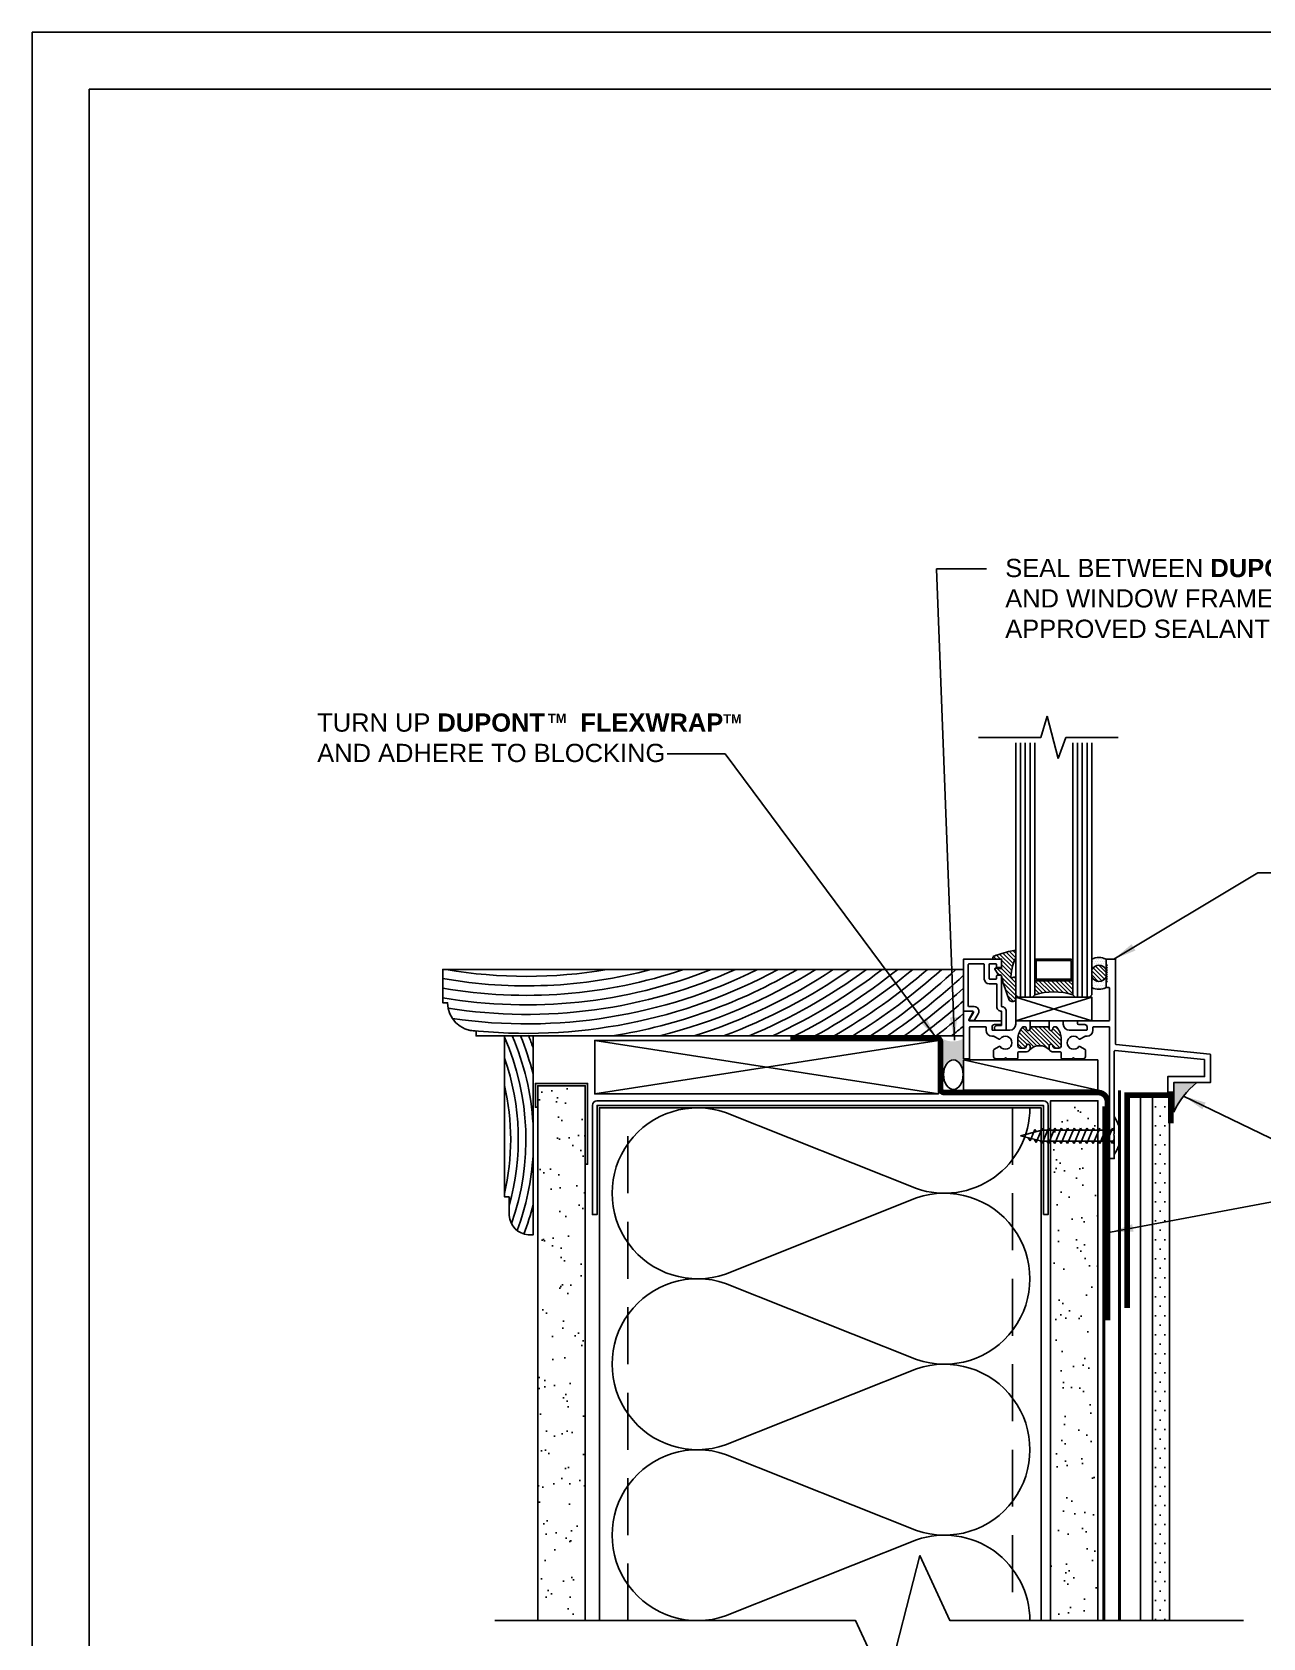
# Model space of a CAD drawing. Extents: x -129 to 37, y 17 to 100.
# Drawn here: x 11.42 to 27.62, y 28.39 to 49.53 of the extents above; entities that cross this region are included whole.
import ezdxf

# ---------------------------------------------------------------- set-up
doc = ezdxf.new("R2010")
doc.units = 0
doc.header["$LTSCALE"] = 1.5
doc.header["$MEASUREMENT"] = 0
doc.linetypes.add('CENTER', pattern=[2, 1.25, -0.25, 0.25, -0.25])
doc.linetypes.add('DASHED', pattern=[0.75, 0.5, -0.25])
doc.layers.get('0').update_dxf_attribs({"linetype": 'CONTINUOUS'})
doc.layers.get('DEFPOINTS').update_dxf_attribs({"linetype": 'CONTINUOUS'})
for name, color, linetype in [('A-BACKER_ROD', 252, 'CONTINUOUS'), ('A-FASTENERS', 8, 'CONTINUOUS'), ('A-GYP_BOARD', 252, 'CONTINUOUS'), ('A-METAL_STUD', 252, 'CONTINUOUS'), ('A-SEALANT', 252, 'CONTINUOUS'), ('A-WOOD_FINISH', 252, 'CONTINUOUS'), ('A-WOOD_FRAMING', 252, 'CONTINUOUS'), ('CLADDING', 252, 'CONTINUOUS'), ('DUPONT_FLASHING', 251, 'CENTER'), ('FLASHING', 252, 'CONTINUOUS'), ('HATCH', 252, 'CONTINUOUS'), ('INSULATION', 40, 'CONTINUOUS'), ('STRUCTURE', 252, 'CONTINUOUS'), ('TEXT', 7, 'CONTINUOUS'), ('TYVEK', 160, 'DASHED'), ('W', 7, 'CONTINUOUS'), ('WINDOW', 252, 'CONTINUOUS')]:
    doc.layers.add(name, color=color, linetype=linetype)
doc.styles.add('DETAILS', font='sanss___.ttf', dxfattribs={"height": 1})
doc.linetypes.add('ZIGZAG', pattern='A,0.0001,-0.2,[131,ltypeshp.shx,S=0.2,R=0,X=-0.2,Y=0],-0.4,[131,ltypeshp.shx,S=0.2,R=180,X=0.2,Y=0],-0.2', length=0.8001)
doc.dimstyles.new('TYVEKDETAILS', dxfattribs={"dimscale": 6, "dimtxt": 1.5, "dimasz": 0.1, "dimexe": 0.75, "dimexo": 0.75, "dimgap": 0.75, "dimtad": 0, "dimtih": 1, "dimtoh": 1, "dimdec": 4, "dimzin": 0, "dimtxsty": 'DETAILS', "dimcen": 0.0625, "dimazin": 3, "dimtfac": 1, "dimtdec": 4, "dimtofl": 0, "dimtmove": 0, "dimatfit": 3, "dimtolj": 1, "dimtzin": 0})
pattern_1 = [(37.50000000000001, (-1576.577475445873, -554.3298613215613), (-0.01574833952740204, 0.4817059422532897), [0, -0.38, 0, -0.425, 0, -0.40625]), (7.499999999999999, (-1576.577475445873, -554.3298613215613), (0.4424441763169318, 0.7055365163074351), [0, -0.205, 0, -0.3425, 0, -0.13125]), (327.5, (-1576.884975445872, -554.3298613215613), (0.7785354654378738, 0.001414763384241069), [0, -0.125, 0, -0.45, 0, -0.5875]), (317.5, (-1576.884975445872, -554.3298613215613), (0.7515316511430734, 0.2194188912335623), [0, -0.0625, 0, -0.295, 0, -0.3375])]
pattern_2 = [(135, (37.04758823401375, 31.51297218424846), (0.02762135864009951, 0.02762135864009951), [])]

# ---------------------------------------------------------------- blocks, each defined once
blk = doc.blocks.new('*X0')
at = {"color": 0}
for p, q in [((0.140625, 0.34375), (0.140625, 0.34375)), ((0.140625, 0.28125), (0.140625, 0.28125)), ((0.15625, 0.375), (0.15625, 0.375)), ((0.15625, 0.3125), (0.15625, 0.3125)), ((0.171875, 0.34375), (0.171875, 0.34375)), ((0.1875, 0.375), (0.1875, 0.375)), ((0.1875, 0.3125), (0.1875, 0.3125)), ((0.203125, 0.34375), (0.203125, 0.34375)), ((0.21875, 0.375), (0.21875, 0.375)), ((0.21875, 0.3125), (0.21875, 0.3125)), ((0.234375, 0.34375), (0.234375, 0.34375)), ((0.25, 0.375), (0.25, 0.375)), ((0.25, 0.3125), (0.25, 0.3125)), ((0.265625, 0.34375), (0.265625, 0.34375)), ((0.28125, 0.375), (0.28125, 0.375)), ((0.28125, 0.3125), (0.28125, 0.3125)), ((0.296875, 0.34375), (0.296875, 0.34375)), ((0.296875, 0.28125), (0.296875, 0.28125)), ((0.3125, 0.375), (0.3125, 0.375)), ((0.3125, 0.3125), (0.3125, 0.3125)), ((0.3125, 0.25), (0.3125, 0.25)), ((0.140625, 0.09375), (0.140625, 0.09375)), ((0.140625, 0.03125), (0.140625, 0.03125)), ((0.15625, 0.0625), (0.15625, 0.0625)), ((0.15625, 0), (0.15625, 0)), ((0.171875, 0.03125), (0.171875, 0.03125)), ((0.1875, 0.0625), (0.1875, 0.0625)), ((0.1875, 0), (0.1875, 0)), ((0.203125, 0.03125), (0.203125, 0.03125)), ((0.21875, 0.0625), (0.21875, 0.0625)), ((0.21875, 0), (0.21875, 0)), ((0.234375, 0.03125), (0.234375, 0.03125)), ((0.25, 0.0625), (0.25, 0.0625)), ((0.25, 0), (0.25, 0)), ((0.265625, 0.03125), (0.265625, 0.03125)), ((0.28125, 0.0625), (0.28125, 0.0625)), ((0.28125, 0), (0.28125, 0)), ((0.296875, 0.09375), (0.296875, 0.09375)), ((0.296875, 0.03125), (0.296875, 0.03125)), ((0.3125, 0.125), (0.3125, 0.125)), ((0.3125, 0.0625), (0.3125, 0.0625)), ((0.3125, 0), (0.3125, 0))]:
    blk.add_line(p, q, dxfattribs=at)

msp = doc.modelspace()

# ---------------------------------------------------------------- hatches: boundary and pattern name
at = {"layer": 'A-WOOD_FRAMING', "linetype": 'CONTINUOUS'}
h = msp.add_hatch(dxfattribs=at)
h.set_pattern_fill('DOTS', color=256, scale=2, style=0)
h.set_pattern_definition([(0, (62.14124246958095, 18.75772696700212), (0.0625, 0.125), [0, -0.125])])
h.paths.add_polyline_path([(26.38664862179231, 35.54805983045864), (26.16592460778381, 35.54805983045864), (26.16592460778381, 28.61907820863334), (26.38664862179231, 28.61907802889771)])
at = {"layer": 'HATCH'}
h = msp.add_hatch(color=7, dxfattribs=at)
h.dxf.hatch_style = 1
edge = h.paths.add_edge_path()
edge.add_arc((23.53753633860843, 36.52911448689338), 0.286381583396104, 243.1394719912861, 296.86052800861216, ccw=False)
edge.add_line((23.40814334623983, 36.27363089674645), (23.40814334623983, 35.85569288008094))
edge.add_ellipse((23.53753633860843, 35.85569288007969), major_axis=(0, -0.1555334389431664), ratio=0.8319303761802328, start_angle=90, end_angle=270, ccw=False)
edge.add_line((23.66692933097679, 35.85569288008492), (23.66692933097656, 36.27363089674623))
h = msp.add_hatch(dxfattribs=at)
h.set_pattern_fill('AR-SAND', color=256, scale=0.25, style=0)
h.set_pattern_definition(pattern_1)
h.paths.add_polyline_path([(18.69729941319944, 35.65846145408868), (18.07229941319944, 35.65846145408879), (18.07229941319944, 35.37721145408879), (18.07229941319944, 28.61907668659653), (18.69729941319944, 28.61907668659653)])
msp.add_hatch(color=7, dxfattribs=at).paths.add_polyline_path([(26.74746311145738, 35.70123390608485), (26.4440517068442, 35.70123390608487), (26.4440517068442, 35.31313996867978, -0.1119735459490677)])
h = msp.add_hatch(dxfattribs=at)
h.set_pattern_fill('AR-SAND', color=256, scale=0.25, style=0)
h.set_pattern_definition(pattern_1)
h.paths.add_polyline_path([(25.44729941319921, 33.01412328647284), (25.44266482936943, 33.00724048989109), (25.43042193518901, 33.03694935219566), (25.37829604537675, 33.03694935219566), (25.35829135524856, 33.00724048989109), (25.34604735401505, 33.03694935219566), (25.29392268661164, 33.03694935219566), (25.27391025173294, 33.00724048989098), (25.26166846460516, 33.03694935219589), (25.20954158309625, 33.03694935219589), (25.18952914821731, 33.00724048989132), (25.17728736108931, 33.03694935219589), (25.12516047958039, 33.03694935219589), (25.10514804470169, 33.0072404898912), (25.09290625757345, 33.03694935219578), (25.040779376065, 33.03694935219578), (25.02076694118606, 33.00724048989109), (25.00852515405783, 33.03694935219589), (24.95639827254937, 33.03694935219589), (24.93638583767021, 33.00724048989132), (24.9241440505422, 33.03694935219589), (24.87201716903375, 33.03694935219589), (24.85200473415458, 33.00724048989132), (24.83976294702681, 33.03694935219589), (24.82229941319944, 33.036949352196), (24.82229941319944, 28.61907668659653), (25.44729941319944, 28.61907668659653)])
h.paths.add_polyline_path([(25.44729941319944, 35.46282668659744), (24.82229941319944, 35.46282668659744), (24.82229941319944, 33.18231983559433), (24.83199199696438, 33.18231983559444), (24.85201999294387, 33.21198292153183), (24.86424291753375, 33.18231983559433), (24.91637310048024, 33.18231983559433), (24.9364010964595, 33.2119829215316), (24.94862402104938, 33.18231983559433), (25.00075420399586, 33.18231983559433), (25.02078219997512, 33.2119829215316), (25.033005124565, 33.18231983559433), (25.08513530751103, 33.18231983559433), (25.10516330349052, 33.21198292153183), (25.1173862280804, 33.18231983559421), (25.16951641102666, 33.1823198355941), (25.18954440700637, 33.21198292153194), (25.20176733159648, 33.18231983559421), (25.25388998857049, 33.18231983559421), (25.27391025173271, 33.21198292153194), (25.28613538701635, 33.18231983559421), (25.33826335926884, 33.1823198355941), (25.35829135524833, 33.21198292153183), (25.37051538518532, 33.18231983559421), (25.4226445662072, 33.18231983559421), (25.44729941319921, 33.21884976725282)])
at = {"layer": 'WINDOW'}
h = msp.add_hatch(dxfattribs=at)
h.set_pattern_fill('ANSI31', color=256, scale=0.3125, angle=-90.00000000000001, style=0)
h.set_pattern_definition(pattern_2)
edge = h.paths.add_edge_path()
edge.add_ellipse((24.33394481551267, 37.19374801706536), major_axis=(0.03159978577966117, 0.139428112050138), ratio=0.1315504041792631, start_angle=-0.022203575853779967, end_angle=136.7674448916729, ccw=False)
edge.add_ellipse((24.31410926933516, 37.09362340833219), major_axis=(-0.01118085136191646, 0.01118085136191647), ratio=0.9999999999999465, start_angle=37.89605150892729, end_angle=183.4846817894708)
edge.add_ellipse((24.34278690644605, 37.06784627287979), major_axis=(-0.01608567901446013, 0.01608567901446013), ratio=0.9999999999999502, start_angle=-79.06022929893601, end_angle=2.746074151308676, ccw=False)
edge.add_ellipse((24.35014176980459, 37.0720248835826), major_axis=(-0.01104854345603959, 0.01104854345603959), ratio=0.9999999999999716, start_angle=234.6123810380002, end_angle=294.837044917441, ccw=False)
edge.add_line((24.36554739444541, 37.07463397431047), (24.36554739444541, 36.80227524074149))
edge.add_line((24.36554739444541, 36.80227524074151), (24.36487156044183, 36.79550557596568))
edge.add_ellipse((24.31918310935072, 36.7966376222989), major_axis=(-0.04568845109111015, 0.001132046333257526), ratio=0.6211639215728092, start_angle=26.75969397809581, end_angle=180.0000000000218, ccw=False)
edge.add_line((24.2780711551535, 36.7848703403984), (24.20146832671346, 37.00078330845981))
edge.add_ellipse((24.21050616602682, 37.02469820155349), major_axis=(-0.008507034838834915, 0.0467509071123775), ratio=0.312415154562818, start_angle=74.17914425787149, end_angle=117.45771417601989, ccw=False)
edge.add_line((24.1941344780353, 37.03488687490797), (24.17776326257133, 37.11101563879673))
edge.add_ellipse((24.13925764410477, 37.06158457602382), major_axis=(-0.04430639130166493, 0.04430639130166494), ratio=0.9999999999998811, start_angle=-82.91773995207494, end_angle=-45.45561106428526)
edge.add_ellipse((24.14234672797543, 37.14427392700701), major_axis=(0.01428318556866944, 0.01428318556866944), ratio=0.999999999999748, start_angle=174.226682146657, end_angle=217.6308069265102, ccw=False)
edge.add_line((24.12669920336675, 37.13149997876856), (24.08736060799884, 37.19358892113773))
edge.add_ellipse((24.10298560799884, 37.19358892113773), major_axis=(-0.01104854345603943, 0.01104854345603943), ratio=0.9999999999999497, start_angle=-53.9185654660094, end_angle=44.999999999994884, ccw=False)
edge.add_line((24.10540795964469, 37.20902500993975), (24.17805170684418, 37.19762518561598))
edge.add_line((24.17805170684418, 37.19762518561598), (24.17805170684418, 37.3276129616498))
edge.add_line((24.17805170684418, 37.32761296164979), (24.07664234496767, 37.32761296164962))
edge.add_ellipse((24.07664234496765, 37.34323796164963), major_axis=(-0.01104854345603992, 0.01104854345603992), ratio=0.9999999999999821, start_angle=-7.813369769340227, end_angle=135.0000000000842, ccw=False)
edge.add_ellipse((24.2163750475392, 37.39643022669411), major_axis=(0.1491766593049793, 0.04074428102226016), ratio=0.09140054553599206, start_angle=-1.4779288903810084e-12, end_angle=179.9999999999985, ccw=False)
edge.add_line((24.36555170684418, 37.43717450771636), (24.36555170684418, 37.33317450771636))
h = msp.add_hatch(dxfattribs=at)
h.set_pattern_fill('ANSI31', color=256, scale=0.3125, angle=-90.00000000000001, style=0)
h.set_pattern_definition(pattern_2)
edge = h.paths.add_edge_path()
edge.add_ellipse((25.45930170684417, 37.13882654973547), major_axis=(-0.07516048473036678, 0.07516048473036675), ratio=0.9999999999999901, start_angle=73.11589253181108, end_angle=196.8841074681721, ccw=False)
edge.add_line((25.36555170684417, 37.08873528872314), (25.36555170684417, 37.18891781074782))
edge.add_ellipse((25.45930170684417, 37.13882654973547), major_axis=(0.07516048473036488, 0.07516048473036491), ratio=0.9999999999999949, start_angle=-16.88410746818022, end_angle=106.88410746818849, ccw=False)
edge.add_line((25.55305170684417, 37.18891781074782), (25.55305170684417, 37.08873528872311))
h = msp.add_hatch(dxfattribs=at)
h.set_pattern_fill('ANSI31', color=256, scale=0.3125, angle=-90.00000000000001, style=0)
h.set_pattern_definition(pattern_2)
edge = h.paths.add_edge_path()
edge.add_ellipse((24.86555170684419, 36.06106725761225), major_axis=(-0.5902454904378132, 0.590245490437813), ratio=0.999999999999998, start_angle=297.5726116454468, end_angle=332.4273883545541, ccw=False)
edge.add_line((25.11555170684419, 36.85748390608487), (25.11555170684419, 37.06073457658764))
edge.add_ellipse((25.09555170684419, 37.06073457658765), major_axis=(0.01414213562372999, 0.01414213562373), ratio=0.9999999999999152, start_angle=225.0000000000075, end_angle=315.0000000000027, ccw=False)
edge.add_line((25.09555170684419, 37.04073457658765), (24.63555170684419, 37.04073457658765))
edge.add_ellipse((24.63555170684419, 37.06073457658765), major_axis=(0.01414213562373234, 0.01414213562373235), ratio=0.9999999999999383, start_angle=135.0000000000033, end_angle=225.0000000000068, ccw=False)
edge.add_line((24.61555170684419, 37.06073457658765), (24.61555170684419, 36.85748390608487))
h = msp.add_hatch(dxfattribs=at)
h.set_pattern_fill('ANSI31', color=256, scale=0.3125, angle=-90.00000000000001, style=0)
h.set_pattern_definition(pattern_2)
edge = h.paths.add_edge_path()
edge.add_line((24.96305170684418, 36.27144312964391), (24.96305170684418, 36.18636654898076))
edge.add_ellipse((24.93205170684418, 36.18636654898076), major_axis=(-0.02192031021678354, 0.02192031021678354), ratio=0.9999999999999863, start_angle=135.0000000000029, end_angle=224.9999999999971, ccw=False)
edge.add_line((24.93205170684418, 36.15536654898075), (24.90161175168753, 36.15536654898075))
edge.add_line((24.90161175168752, 36.15536654898075), (24.87805153090249, 36.15536654898075))
edge.add_ellipse((24.87805153090249, 36.18036654898076), major_axis=(0.01767766952966346, 0.01767766952966347), ratio=0.9999999999998759, start_angle=135.1519977406255, end_angle=225.0000000000076, ccw=False)
edge.add_ellipse((24.82805170684418, 36.18023390608487), major_axis=(0.01767766952966435, 0.01767766952966435), ratio=0.9999999999999885, start_angle=315.1519977406287, end_angle=404.9999999999962)
edge.add_ellipse((24.82805170684419, 36.18023390608487), major_axis=(-0.01767766952966365, 0.01767766952966365), ratio=0.9999999999999616, start_angle=-45.0000000000011, end_angle=44.99999999998481)
edge.add_line((24.80305170684418, 36.18023390608487), (24.80305170684417, 36.14323390608489))
edge.add_ellipse((24.85305170684418, 36.14323390608487), major_axis=(0.03535533905929576, 0.03535533905929576), ratio=0.9999999999997841, start_angle=134.9999999999775, end_angle=140.3916707365962)
edge.add_ellipse((24.67805170684417, 35.99897965749112), major_axis=(0.132582521472478, 0.1325825214724779), ratio=0.9999999999999946, start_angle=3.098926769111248, end_angle=86.90107323089089)
edge.add_ellipse((24.50305170684417, 36.14323390608487), major_axis=(0.03535533905936529, 0.03535533905936529), ratio=0.9999999999998185, start_angle=309.6083292633917, end_angle=314.9999999999886)
edge.add_line((24.55305170684417, 36.14323390608486), (24.55305170684418, 36.18023390608485))
edge.add_ellipse((24.52805170684417, 36.18023390608485), major_axis=(0.01767766952966409, 0.01767766952966409), ratio=0.9999999999999826, start_angle=314.9999999999954, end_angle=405.0000000000046)
edge.add_ellipse((24.52805170684417, 36.18023390608485), major_axis=(-0.01767766952966524, 0.01767766952966524), ratio=0.9999999999999948, start_angle=-45.00000000001033, end_angle=44.84800225936711)
edge.add_ellipse((24.47805188278586, 36.18036654898076), major_axis=(-0.01767766952965903, 0.01767766952965902), ratio=0.9999999999999875, start_angle=135.0000000000017, end_angle=224.8480022593713, ccw=False)
edge.add_line((24.47805188278586, 36.15536654898077), (24.42405170684417, 36.15536654898076))
edge.add_ellipse((24.42405170684417, 36.18636654898076), major_axis=(0.02192031021678221, 0.02192031021678221), ratio=0.9999999999999936, start_angle=134.9999999999998, end_angle=225.0000000000068, ccw=False)
edge.add_line((24.39305170684417, 36.18636654898076), (24.39305170684417, 36.27144312964395))
edge.add_ellipse((24.64305170684417, 36.27144312964394), major_axis=(-0.1767766952966347, 0.1767766952966347), ratio=0.9999999999999896, start_angle=4.837205930860023, end_angle=44.99999999999949, ccw=False)
edge.add_ellipse((24.45964010544225, 36.42623390608486), major_axis=(-0.007071067811867079, 0.007071067811867078), ratio=0.9999999999995125, start_angle=-44.99999999998852, end_angle=4.837205930878611, ccw=False)
edge.add_line((24.45964010544224, 36.43623390608485), (24.47805170684416, 36.43623390608485))
edge.add_ellipse((24.47805170684417, 36.41123390608486), major_axis=(-0.01767766952966323, 0.01767766952966323), ratio=0.9999999999999738, start_angle=224.9999999999966, end_angle=315.00000000000534, ccw=False)
edge.add_ellipse((24.52805170684417, 36.41123390608486), major_axis=(-0.01767766952966559, 0.01767766952966559), ratio=0.9999999999999909, start_angle=44.99999999999618, end_angle=134.9999999999977)
edge.add_ellipse((24.52805170684417, 36.41123390608486), major_axis=(0.01767766952966659, 0.01767766952966659), ratio=0.9999999999999848, start_angle=225.0000000000024, end_angle=315.0000000000077)
edge.add_line((24.55305170684417, 36.41123390608486), (24.55305170684417, 36.43623390608486))
edge.add_line((24.55305170684417, 36.43623390608487), (24.80305170684419, 36.43623390608487))
edge.add_line((24.80305170684418, 36.43623390608487), (24.80305170684417, 36.41123390608488))
edge.add_ellipse((24.82805170684417, 36.41123390608487), major_axis=(0.01767766952966276, 0.01767766952966276), ratio=0.9999999999999197, start_angle=134.9999999999814, end_angle=225.0000000000227)
edge.add_ellipse((24.82805170684419, 36.41123390608486), major_axis=(0.01767766952965788, 0.01767766952965788), ratio=0.9999999999999749, start_angle=225.0000000000007, end_angle=314.9999999999911)
edge.add_ellipse((24.87805170684418, 36.41123390608486), major_axis=(-0.0176776695296681, 0.0176776695296681), ratio=0.9999999999998851, start_angle=-45.00000000001552, end_angle=44.999999999995225, ccw=False)
edge.add_line((24.87805170684418, 36.43623390608487), (24.8964633082461, 36.43623390608487))
edge.add_ellipse((24.8964633082461, 36.42623390608486), major_axis=(-0.007071067811873092, 0.007071067811873091), ratio=0.9999999999992336, start_angle=265.16279406913196, end_angle=314.9999999999679, ccw=False)
edge.add_ellipse((24.71305170684418, 36.27144312964394), major_axis=(0.1767766952966442, 0.1767766952966443), ratio=0.99999999999997, start_angle=314.999999999993, end_angle=355.16279406913895, ccw=False)

# ---------------------------------------------------------------- linework, layer by layer
at = {"layer": 'A-BACKER_ROD'}
msp.add_ellipse((23.54342023440598, 35.80569520312996, 4.469995241192169e-09), major_axis=(0, -0.1936827655150779), ratio=0.668066629596533, dxfattribs=at)
at = {"layer": 'A-FASTENERS'}
for p, q in [((24.71039238885545, 35.10308742170986, 4.469995241192169e-09), (24.63275826295956, 34.91468179659302, 4.469995241192169e-09)), ((24.71039238885545, 35.10308742170986, 4.469995241192169e-09), (24.7301067443242, 35.07382106428798, 4.469995241192169e-09)), ((24.79477349237107, 35.10308742170986, 4.469995241192169e-09), (24.71040764764451, 34.89834499006923, 4.469995241192169e-09)), ((24.79477349237107, 35.10308742170986, 4.469995241192169e-09), (24.81448784783982, 35.07382106428798, 4.469995241192169e-09)), ((24.8791545958867, 35.10308742170986, 4.469995241192169e-09), (24.79478875116013, 34.89834499006923, 4.469995241192169e-09)), ((24.8791545958867, 35.10308742170986, 4.469995241192169e-09), (24.89886895135545, 35.07382106428798, 4.469995241192169e-09)), ((24.96353569940232, 35.10308742170986, 4.469995241192169e-09), (24.87916985467576, 34.89834499006923, 4.469995241192169e-09)), ((24.96353569940232, 35.10308742170986, 4.469995241192169e-09), (24.98325005487107, 35.07382106428798, 4.469995241192169e-09)), ((25.04791680291795, 35.10308742170986, 4.469995241192169e-09), (24.96355095819138, 34.89834499006923, 4.469995241192169e-09)), ((25.04791680291795, 35.10308742170986, 4.469995241192169e-09), (25.0676311583867, 35.07382106428798, 4.469995241192169e-09)), ((25.13229790643357, 35.10308742170986, 4.469995241192169e-09), (25.04793206170701, 34.89834499006923, 4.469995241192169e-09)), ((25.13229790643357, 35.10308742170986, 4.469995241192169e-09), (25.15201226190232, 35.07382106428798, 4.469995241192169e-09)), ((25.2166790099492, 35.10308742170986, 4.469995241192169e-09), (25.13231316522263, 34.89834499006923, 4.469995241192169e-09)), ((25.30106011346482, 35.10308742170986, 4.469995241192169e-09), (25.2166790099492, 34.89834499006923, 4.469995241192169e-09)), ((25.2166790099492, 35.10308742170986, 4.469995241192169e-09), (25.23639336541795, 35.07382106428798, 4.469995241192169e-09)), ((25.38543358758591, 35.10308742170986, 4.469995241192169e-09), (25.30106011346482, 34.89834499006923, 4.469995241192169e-09)), ((25.30106011346482, 35.10308742170986, 4.469995241192169e-09), (25.32076683953904, 35.07382106428798, 4.469995241192169e-09)), ((25.46980706170701, 35.10308742170986, 4.469995241192169e-09), (25.38543358758591, 34.89834499006923, 4.469995241192169e-09)), ((25.38543358758591, 35.10308742170986, 4.469995241192169e-09), (25.40514031366013, 35.07382106428798, 4.469995241192169e-09)), ((25.5541805358281, 35.10308742170986, 4.469995241192169e-09), (25.46980706170701, 34.89834499006923, 4.469995241192169e-09)), ((25.6385540099492, 35.10308742170986, 4.469995241192169e-09), (25.5541805358281, 34.89834499006923, 4.469995241192169e-09)), ((25.6385540099492, 35.10308742170986, 4.469995241192169e-09), (25.65826836541795, 35.07382106428798, 4.469995241192169e-09)), ((24.70829430535935, 35.07337855940517, 4.469995241192169e-09), (24.4266034336439, 35.00069331770595, 4.469995241192169e-09)), ((24.4266034336439, 35.00069331770595, 4.469995241192169e-09), (24.70829430535935, 34.92800807600673, 4.469995241192169e-09)), ((24.52981725764005, 34.97449766081928, 4.469995241192169e-09), (24.55664936905954, 34.93475712823027, 4.469995241192169e-09)), ((24.61780264082984, 35.08316635243256, 4.469995241192169e-09), (24.55664936905954, 34.93475712823027, 4.469995241192169e-09)), ((24.60592615154008, 34.95442232918202, 4.469995241192169e-09), (24.63275826295956, 34.91468179659302, 4.469995241192169e-09)), ((24.61780264082984, 35.08316635243256, 4.469995241192169e-09), (24.63751699629859, 35.05389999501068, 4.469995241192169e-09)), ((24.68660012011504, 34.93360586868044, 4.469995241192169e-09), (24.71040764764451, 34.89834499006923, 4.469995241192169e-09)), ((24.70829430535935, 35.07337855940517, 4.469995241192169e-09), (25.66205170684419, 35.0733785594054, 4.469995241192169e-09)), ((25.66205170684419, 34.92800807600696, 4.469995241192169e-09), (24.70829430535935, 34.92800807600673, 4.469995241192169e-09)), ((24.7750286193242, 34.92761134749111, 4.469995241192169e-09), (24.79478875116013, 34.89834499006923, 4.469995241192169e-09)), ((24.85940972283982, 34.92761134749111, 4.469995241192169e-09), (24.87916985467576, 34.89834499006923, 4.469995241192169e-09)), ((24.94379082635545, 34.92761134749111, 4.469995241192169e-09), (24.96355095819138, 34.89834499006923, 4.469995241192169e-09)), ((25.02817192987107, 34.92761134749111, 4.469995241192169e-09), (25.04793206170701, 34.89834499006923, 4.469995241192169e-09)), ((25.1125530333867, 34.92761134749111, 4.469995241192169e-09), (25.13231316522263, 34.89834499006923, 4.469995241192169e-09)), ((25.19692650750779, 34.92761134749111, 4.469995241192169e-09), (25.2166790099492, 34.89834499006923, 4.469995241192169e-09)), ((25.28129998162888, 34.92761134749111, 4.469995241192169e-09), (25.30106011346482, 34.89834499006923, 4.469995241192169e-09)), ((25.36568108514451, 34.92761134749111, 4.469995241192169e-09), (25.38543358758591, 34.89834499006923, 4.469995241192169e-09)), ((25.4500545592656, 34.92761134749111, 4.469995241192169e-09), (25.46980706170701, 34.89834499006923, 4.469995241192169e-09)), ((25.61880150750779, 34.92761134749111, 4.469995241192169e-09), (25.6385540099492, 34.89834499006923, 4.469995241192169e-09)), ((25.66205170684442, 34.95536499132351, 4.469995241192169e-09), (25.6385540099492, 34.89834499006923, 4.469995241192169e-09))]:
    msp.add_line(p, q, dxfattribs=at)
msp.add_arc((25.29649475755757, 35.00323390608486, 4.469995241192169e-09), 0.4428677942363103, 325.6322452455892, 34.36775475441067, dxfattribs=at)
at = {"layer": 'A-GYP_BOARD', "elevation": 4.469995241192169e-09}
msp.add_lwpolyline([(18.69729941319944, 34.62721145408879), (18.69729941319944, 35.65846145408879), (18.07229941319944, 35.65846145408879), (18.07229941319944, 35.37721145408879), (18.04104941319944, 35.37721145408879), (18.04104941319944, 35.68971145408879), (18.72854941319944, 35.68971145408879), (18.72854941319944, 34.62721145408879)], close=True, dxfattribs=at)
for points in [[(18.07229941319944, 28.61907668659653), (18.07229941319944, 35.65846145408857), (18.69729941319944, 35.65846145408857), (18.69729941319944, 28.61907668659653)], [(25.44729941319944, 28.61907668659653), (25.44729941319944, 35.46282668659744), (24.82229941319944, 35.46282668659744), (24.82229941319944, 28.61907668659653)]]:
    msp.add_lwpolyline(points, dxfattribs=at)
at = {"layer": 'A-METAL_STUD', "elevation": 4.469995241192169e-09}
msp.add_lwpolyline([(24.72854941319944, 33.96282668659744), (24.72854941319921, 35.40032668659744), (18.85354941319944, 35.40032668659721), (18.85354941319944, 33.96282668659744), (18.79104941319944, 33.96282668659744), (18.79104941319944, 35.40032668659744, -0.414213562373095), (18.85354941319944, 35.46282668659744), (24.72854941319944, 35.46282668659744, -0.414213562373095), (24.79104941319944, 35.40032668659744), (24.79104941319944, 33.96282668659744)], format="xyb", close=True, dxfattribs=at)
msp.add_lwpolyline([(18.88479941319944, 28.61907668659653), (18.88479941319944, 35.36907668659721), (24.69729941319944, 35.36907668659721), (24.69729941319944, 28.61907668659653)], dxfattribs=at)
at = {"layer": 'A-METAL_STUD', "linetype": 'DASHED', "elevation": 4.469995241192169e-09}
msp.add_lwpolyline([(19.25979941319944, 28.61907668659653), (19.25979941319944, 35.36907668659721), (24.32229941319944, 35.36907668659721), (24.32229941319944, 28.61907668659653)], dxfattribs=at)
at = {"layer": 'A-SEALANT'}
for p, q in [((24.69380621468895, 40.24573913608661, 4.469995241192169e-09), (24.77724901497272, 40.52480264581241, 4.469995241192169e-09)), ((24.77724901497272, 40.52480264581241, 4.469995241192169e-09), (24.92509835467754, 39.96667562636082, 4.469995241192169e-09)), ((23.87372557532381, 40.24573913608661, 4.469995241192169e-09), (24.69380621468895, 40.24573913608661, 4.469995241192169e-09)), ((24.92509835467754, 39.96667562636082, 4.469995241192169e-09), (25.02592358618615, 40.24573913608661, 4.469995241192169e-09)), ((25.02592358618615, 40.24573913608661, 4.469995241192169e-09), (25.71362786344491, 40.24573913608661, 4.469995241192169e-09))]:
    msp.add_line(p, q, dxfattribs=at)
at = {"layer": 'A-WOOD_FINISH', "elevation": 4.469995241192169e-09}
for points in [[(17.68554208018151, 37.19031341063364), (23.67805170684418, 37.19031341063364), (23.67805170684418, 36.5033148315671), (23.67805170684418, 36.31531341063364), (23.67805170684418, 36.31531341063364), (17.68554208018151, 36.31531341063364), (17.25979941319944, 36.31531341063364), (17.25979941319944, 36.37781341063364, -0.414213562373095), (16.88479941319944, 36.75281341063364), (16.82229941319944, 36.75281341063364), (16.82229941319944, 37.19031341063364)], [(17.69729941319944, 34.19661290856804), (17.63479941319944, 34.19661290856804), (17.63479941319944, 36.31531341063364), (18.00979941319944, 36.31531341063364), (18.00979941319944, 33.69661290856804), (17.94729941319967, 33.69661290856804, -0.3691612827404433), (17.69729941319944, 33.95212334708326)]]:
    msp.add_lwpolyline(points, format="xyb", close=True, dxfattribs=at)
at = {"layer": 'A-WOOD_FRAMING'}
for p, q in [((23.3474370302688, 36.2552478355568, 1.042998889611506e-08), (18.82142753679788, 35.55196952382663, 1.042998889611506e-08)), ((23.3474370302688, 35.55196952382663, 1.042998889611506e-08), (18.82226010397749, 36.25524577555213, 1.042998889611506e-08)), ((23.67805170684418, 35.99866449571195, 1.04299888961151e-08), (25.44353134504534, 35.60214253203101, 1.04299888961151e-08))]:
    msp.add_line(p, q, dxfattribs=at)
at = {"layer": 'A-WOOD_FRAMING', "linetype": 'CONTINUOUS'}
for p, q in [((26.74746311145738, 35.70123390608485, 4.469995241192169e-09), (26.4440517068442, 35.70123390608487, 4.469995241192169e-09)), ((26.4440517068442, 35.70123390608487, 4.469995241192169e-09), (26.4440517068442, 35.31313996867978, 4.469995241192169e-09))]:
    msp.add_line(p, q, dxfattribs=at)
at = {"layer": 'A-WOOD_FRAMING'}
for points, elevation in [([(23.3474370302688, 36.2552478355568), (23.3474370302688, 35.55196952382663), (18.82142753679788, 35.55196952382663), (18.82142753679788, 36.2552478355568), (23.3474370302688, 36.2552478355568)], 1.042998889611506e-08), ([(25.44353134504534, 35.99866449571195), (25.44353134504534, 35.60214253203101), (23.67805170684418, 35.60214253203101), (23.67805170684418, 35.99866449571195), (25.44353134504534, 35.99866449571195)], 1.04299888961151e-08)]:
    msp.add_lwpolyline(points, dxfattribs=dict(at, elevation=elevation))
at = {"layer": 'CLADDING', "linetype": 'ZIGZAG', "ltscale": 0.2}
msp.add_line((26.00644244132925, 35.54805983045864, 4.448854535060014e-09), (26.00644144512828, 28.61907773749819, 1.489998413730723e-09), dxfattribs=at)
at = {"layer": 'CLADDING'}
for p, q in [((26.16592460778381, 35.54805983045864, 4.495013808562276e-09), (26.16592460778381, 28.61907753792274, 1.489998413730723e-09)), ((26.38664862179231, 35.54805983045864, 4.495013807835617e-09), (26.38664862179231, 28.61907733834807, 1.489998413730723e-09))]:
    msp.add_line(p, q, dxfattribs=at)
at = {"layer": 'DEFPOINTS'}
for q in [(11.4152928525211, 16.52859300960796, 1.489998413730723e-09), (36.9152928525211, 49.52859300960797, 1.489998413730723e-09)]:
    msp.add_line((11.41529285252109, 49.52859300960797, 1.489998413730723e-09), q, dxfattribs=at)
at = {"layer": 'DUPONT_FLASHING', "linetype": 'CONTINUOUS', "const_width": 0.075, "elevation": 1.042998889611506e-08}
for points in [[(21.39793847402236, 36.2864978355568), (23.32343731309103, 36.2864978355568, -0.414213562373095), (23.37343731309102, 36.2364978355568), (23.37343731309102, 35.62089253203102, 0.4142135623730953), (23.42343731309102, 35.57089253203101), (24.57524060600785, 35.57089253203101)], [(24.57524060600785, 35.57089253203101), (24.57524060600785, 35.57089253203101), (24.57524060600785, 35.57089253203101), (25.44729941319921, 35.57089253203101, -0.414213562373095), (25.57229941319921, 35.44589253203101), (25.57229941319932, 32.57089253203101)]]:
    msp.add_lwpolyline(points, format="xyb", dxfattribs=at)
at = {"layer": 'FLASHING', "const_width": 0.075}
for points, elevation in [([(26.43320877326961, 35.53588534468949), (25.83339983073689, 35.53588534468949), (25.83339983073689, 32.73444280940859), (25.83339983073689, 32.73444280940859)], -1.489998413730723e-09), ([(26.40478124218009, 35.16578028927532), (26.40478124218009, 35.16578028927532), (26.40478124218009, 35.16578028927532), (26.40478124218009, 35.57357100432347)], 1.489998413730723e-09)]:
    msp.add_lwpolyline(points, dxfattribs=dict(at, elevation=elevation))
at = {"layer": 'HATCH'}
for centre, radius, start, end in [((17.92483973895803, 43.2874472091877, 1.489998413730723e-09), 6.313203388961483, 259.9422680672088, 285.0333599279036), ((17.92483973895803, 43.2874472091877, 1.489998413730723e-09), 6.438203388961483, 260.1395134621318, 288.733241983871), ((17.92483973895803, 43.2874472091877, 1.489998413730723e-09), 6.563203388961483, 260.3291342179233, 291.722471733137), ((17.92483973895803, 43.2874472091877, 1.489998413730723e-09), 6.188203388961483, 260.158164807241, 279.8418351927581), ((17.92483973895803, 43.2874472091877, 1.489998413730723e-09), 6.688203388961483, 261.1167950553765, 294.2691026655028), ((17.92483973895803, 43.2874472091877, 1.489998413730723e-09), 6.813203388961483, 261.7558177111373, 296.5044480675081), ((17.92483973895803, 43.2874472091877, 1.489998413730723e-09), 6.938203388961482, 263.6615193837704, 298.5048120983438), ((17.92483973895803, 43.2874472091877, 1.489998413730723e-09), 7.063203388961481, 279.2106696252168, 300.3193618233154), ((17.92483973895803, 43.2874472091877, 1.489998413730723e-09), 7.18820338896148, 284.0837461854606, 301.982072004614), ((17.92483973895803, 43.2874472091877, 1.489998413730723e-09), 7.31320338896148, 287.5674122094462, 303.5176373458874), ((17.92483973895803, 43.2874472091877, 1.489998413730723e-09), 7.438203388961479, 290.3902804733758, 304.9447086405739), ((17.92483973895803, 43.2874472091877, 1.489998413730723e-09), 7.563203388961478, 292.8020469758703, 306.2778016855778), ((17.92483973895803, 43.2874472091877, 1.489998413730723e-09), 7.688203388961477, 294.9248583656803, 307.5284905328445), ((17.92483973895803, 43.2874472091877, 1.489998413730723e-09), 7.813203388961476, 296.8295979467971, 308.706188804495), ((17.92483973895803, 43.2874472091877, 1.489998413730723e-09), 7.938203388961475, 298.5618841182187, 309.8186811002759), ((17.92483973895803, 43.2874472091877, 1.489998413730723e-09), 8.063203388961474, 300.153204912854, 310.8724960865243), ((17.92483973895803, 43.2874472091877, 1.489998413730723e-09), 8.188203388961474, 301.6264254587992, 311.8731755789729), ((17.92483973895803, 43.2874472091877, 1.489998413730723e-09), 8.313203388961474, 302.9988004480693, 312.8254731525552), ((17.92483973895803, 43.2874472091877, 1.489998413730723e-09), 8.438203388961474, 304.2837498216585, 312.9848787542323), ((17.92483973895803, 43.2874472091877, 1.489998413730723e-09), 8.563203388961474, 305.4919679166526, 312.2102244892081), ((17.92483973895803, 43.2874472091877, 1.489998413730723e-09), 8.688203388961474, 306.6321491623392, 311.4668502382061), ((17.92483973895803, 43.2874472091877, 1.489998413730723e-09), 8.813203388961474, 307.7114812809684, 310.7526389440152), ((17.92483973895803, 43.2874472091877, 1.489998413730723e-09), 8.938203388961474, 308.7359912864767, 310.0656829010089), ((14.56150166892665, 34.95341980534596, 1.489998413730723e-09), 3.354474069430244, 340.6940180447538, 23.62632124875577), ((14.56150166892665, 34.95341980534596, 1.489998413730723e-09), 3.454474069430244, 3.426703007874762, 23.2186147871752), ((14.56150166892665, 34.95341980534596, 1.489998413730723e-09), 3.554474069430244, 14.03947421750438, 22.52888322320676), ((14.56150166892665, 34.95341980534596, 1.489998413730723e-09), 3.654474069430244, 19.3378352749432, 21.88005245875053), ((14.56150166892665, 34.95341980534596, 1.489998413730723e-09), 3.254474069430244, 344.4794211757238, 19.20806389789333), ((14.56150166892665, 34.95341980534596, 1.489998413730723e-09), 3.154474069430244, 346.9735942298819, 13.02640577011816), ((14.56150166892665, 34.95341980534596, 1.489998413730723e-09), 3.454474069430244, 339.6954893922623, 356.5732969921253), ((14.56150166892665, 34.95341980534596, 1.489998413730723e-09), 3.554474069430244, 339.4855651988896, 345.9605257824954)]:
    msp.add_arc(centre, radius, start, end, dxfattribs=at)
at = {"layer": 'HATCH', "color": 7}
msp.add_arc((27.45137911708552, 34.83826284658664, 4.469995241192169e-09), 1.11365021102272, 129.2037471127937, 154.7597406418432, dxfattribs=at)
at = {"layer": 'INSULATION', "elevation": 4.469995241192169e-09}
msp.add_lwpolyline([(24.55117383817325, 28.61907668659653, 0.5155500965721037), (23.05817445380595, 29.68218601921699), (20.54417322254282, 28.68096735397608, -1.404370499403762), (20.54417322254555, 30.80718601921574), (23.0581744538055, 29.80596735397608, 1.404370499398822), (23.0581744538055, 31.93218601921722), (20.54417322254191, 30.9309673539763, -1.404370499403763), (20.54417322254486, 33.05718601921596), (23.05817445380459, 32.0559673539763, 1.404370499398822), (23.0581744538055, 34.18218601921721), (20.54417322254191, 33.1809673539763, -1.404370499403762), (20.54417322254486, 35.30718601921596), (23.05817445380459, 34.3059673539763, 0.5155500965725927), (24.55117383817257, 35.36907668659721)], format="xyb", dxfattribs=at)
at = {"layer": 'STRUCTURE', "elevation": 4.469995241192169e-09}
msp.add_lwpolyline([(27.36329190349023, 28.6190772336168), (23.49770307777151, 28.61908038136693), (23.10241469242143, 29.47573827329399), (22.65857979291618, 27.74527795199785), (22.25554352385765, 28.61907668659652), (17.50861868096057, 28.61907668659655)], dxfattribs=at)
at = {"layer": 'TYVEK', "const_width": 0.04, "elevation": 1.489998413730723e-09}
msp.add_lwpolyline([(25.72894727569687, 28.61907790530872), (25.72894843081505, 35.59756665614249)], dxfattribs=at)
at = {"layer": 'TYVEK', "color": 23, "const_width": 0.04, "elevation": 1.489998413730723e-09}
msp.add_lwpolyline([(25.52427796155281, 28.61907668659653), (25.52428002139316, 35.38688190011638)], dxfattribs=at)
at = {"layer": 'W', "elevation": 1.489998413730723e-09}
msp.add_lwpolyline([(12.16529285252109, 48.77859300960797), (36.1652928525211, 48.77859300960797), (36.1652928525211, 17.27859300960796), (12.16529285252109, 17.27859300960796)], close=True, dxfattribs=at)
at = {"layer": 'WINDOW'}
for p, q in [((24.42805170684419, 36.82623390608487, 4.469995241192169e-09), (24.42805170684419, 40.17412711886531, 4.469995241192169e-09)), ((24.49055170684419, 36.82623390608487, 4.469995241192169e-09), (24.49055170684419, 40.17412711886531, 4.469995241192169e-09)), ((24.55305170684419, 36.82623390608487, 4.469995241192169e-09), (24.55305170684419, 40.17412711886531, 4.469995241192169e-09)), ((25.17805170684419, 36.82623390608487, 4.469995241192169e-09), (25.17805170684419, 40.17412711886531, 4.469995241192169e-09)), ((25.24055170684419, 36.82623390608487, 4.469995241192169e-09), (25.24055170684419, 40.17412711886531, 4.469995241192169e-09)), ((25.30305170684419, 36.82623390608487, 4.469995241192169e-09), (25.30305170684419, 40.17412711886531, 4.469995241192169e-09)), ((24.36555170684418, 37.33317450771636, 4.469995241192169e-09), (24.36555170684418, 37.43717450771636, 4.469995241192169e-09)), ((24.17805170684418, 37.32761296164979, 4.469995241192169e-09), (24.07664234496764, 37.32761296164963, 4.469995241192169e-09)), ((24.10540795964469, 37.20902500993975, 4.469995241192169e-09), (24.17805170684418, 37.19762518561598, 4.469995241192169e-09)), ((24.17805170684418, 37.19762518561598, 4.469995241192169e-09), (24.17805170684418, 37.32761296164979, 4.469995241192169e-09)), ((25.36555170684417, 36.95091919338608, 4.469995241192169e-09), (25.36555170684417, 37.32673390608487, 4.469995241192169e-09)), ((25.55305170684417, 37.32673390608487, 4.469995241192169e-09), (25.55305170684417, 36.95091919338608, 4.469995241192169e-09)), ((24.12669920336675, 37.13149997876855, 4.469995241192169e-09), (24.08736060799884, 37.19358892113773, 4.469995241192169e-09)), ((24.19413447803529, 37.03488687490803, 4.469995241192169e-09), (24.17776326257133, 37.11101563879673, 4.469995241192169e-09)), ((24.2780711551535, 36.7848703403984, 4.469995241192169e-09), (24.20146832671341, 37.00078330845989, 4.469995241192169e-09)), ((24.36554739444541, 37.07463397431049, 4.469995241192169e-09), (24.36554739444541, 36.80227524074149, 4.469995241192169e-09)), ((24.36554739444541, 36.80227524074149, 4.469995241192169e-09), (24.36487156044183, 36.79550557596565, 4.469995241192169e-09))]:
    msp.add_line(p, q, dxfattribs=at)
at = {"layer": 'WINDOW', "elevation": 4.469995241192169e-09}
for points in [[(24.36555170684419, 40.17412711886531), (24.36555170684419, 36.85748390608487), (24.39680170684419, 36.82623390608487), (24.58430170684419, 36.82623390608487), (24.61555170684419, 36.85748390608487), (24.61555170684419, 40.17412711886531)], [(25.11555170684419, 40.17412711886531), (25.11555170684419, 36.85748390608487), (25.14680170684419, 36.82623390608487), (25.33430170684419, 36.82623390608487), (25.36555170684419, 36.85748390608487), (25.36555170684419, 40.17412711886531)], [(24.36555170684419, 36.82623390608487), (25.36555170684419, 36.51423390608487)], [(24.36555170684419, 36.51423390608487), (25.36555170684419, 36.82623390608487)], [(24.80305170684418, 36.43623390608487), (24.55305170684417, 36.43623390608487)]]:
    msp.add_lwpolyline(points, dxfattribs=at)
for points in [[(24.16805170684418, 37.11423390608488, -0.414213562373043), (24.17805170684418, 37.10423390608487), (24.17805170684418, 36.70123390608487, -0.4142135623731203), (24.24005170684418, 36.63923390608487), (24.24005170684418, 36.39923390608487, -0.414213562373095), (24.23005170684418, 36.38923390608487), (24.11135677338468, 36.38923390608487, -0.8808085980802648), (24.11135677338466, 36.45123390608487), (24.16805170684418, 36.45123390608487, 0.414213562373147), (24.17805170684418, 36.46123390608487), (24.17805170684418, 36.63923390608487), (24.17805170684418, 36.63923390608487, -0.4142135623731286), (24.11605170684417, 36.70123390608487), (24.11605170684417, 36.99223390608488, 0.414213562373147), (24.10605170684418, 37.00223390608487), (24.01305170684418, 37.00223390608487, -0.414213562373095), (23.95105170684418, 37.06423390608487), (23.95105170684418, 37.25423390608486, 0.414213562373043), (23.94105170684418, 37.26423390608487), (23.75005170684418, 37.26423390608487, 0.414213562372991), (23.74005170684418, 37.25423390608488), (23.74005170684418, 36.71123390608487, 0.414213562373095), (23.75005170684418, 36.70123390608487), (23.81805170684418, 36.70123390608487, -0.5790003334591378), (23.87159127924757, 36.60796868280303), (23.82266814006127, 36.52419112813618, -0.2666241783613936), (23.8140327251575, 36.51923390608486), (23.76539580328632, 36.51923390608486, -0.5790003334591738), (23.75676038838255, 36.53427668403356), (23.80926725470472, 36.62419112813619, 0.5790003334590714), (23.80063183980095, 36.63923390608487), (23.67805170684418, 36.63923390608487), (23.67805170684418, 37.32623390608487), (24.17805170684418, 37.32623390608487), (24.17805170684418, 37.22423390608488, -0.414213562373043), (24.16805170684418, 37.21423390608487), (24.12305170684418, 37.21423390608487, -0.414213562373095), (24.11305170684417, 37.22423390608488), (24.11305170684418, 37.25423390608488, 0.414213562372991), (24.10305170684418, 37.26423390608487), (24.02305170684418, 37.26423390608487, 0.414213562373043), (24.01305170684418, 37.25423390608488), (24.01305170684418, 37.10423390608487), (24.01305170684418, 37.07423390608487, 0.414213562373147), (24.02305170684418, 37.06423390608487), (24.10305170684418, 37.06423390608487, 0.414213562373095), (24.11305170684418, 37.07423390608487), (24.11305170684418, 37.10423390608487, -0.414213562373095), (24.12305170684418, 37.11423390608486)], [(25.09555170684419, 37.32623390608487), (24.63555170684419, 37.32623390608487, 0.414213562373095), (24.61555170684419, 37.30623390608487), (24.61555170684419, 37.06073457658765, 0.414213562373095), (24.63555170684419, 37.04073457658765), (25.09555170684419, 37.04073457658765, 0.414213562373095), (25.11555170684419, 37.06073457658765), (25.11555170684419, 37.30623390608487, 0.414213562373095)], [(24.82805170684419, 36.20523390608487, -0.4142135623731159), (24.85305170684418, 36.18023390608487, 0.4142135623731054), (24.87805170684419, 36.15523390608486), (24.93205170684418, 36.15523390608486, 0.4142135623730949), (24.96305170684419, 36.18623390608487), (24.96305170684419, 36.27144312964394, 0.1770594805052748), (24.90410545830452, 36.43268352176989, 0.2209495453948463), (24.8964633082461, 36.43623390608487), (24.87805170684418, 36.43623390608487, 0.4142135623730846), (24.85305170684419, 36.41123390608486, -0.4142135623731262), (24.82805170684419, 36.38623390608485, -0.4142135623731367), (24.80305170684419, 36.41123390608486), (24.80305170684418, 36.51423390608487), (24.98105170684419, 36.51423390608487, -0.414213562373095), (24.99105170684419, 36.50423390608486), (24.99105170684419, 36.46923390608487, 0.4142135623730919), (25.07105170684419, 36.38923390608487), (25.29305170684419, 36.38923390608487, 0.4142135623731211), (25.30305170684419, 36.39923390608486), (25.30305170684419, 36.43323390608487, 0.414213562373095), (25.27205170684419, 36.46423390608487), (25.19305170684419, 36.46423390608487, -0.414213562373095), (25.17805170684419, 36.47923390608487), (25.17805170684419, 36.50423390608486, -0.414213562373095), (25.18805170684418, 36.51423390608487), (25.59005170684419, 36.51423390608487, 0.414213562373069), (25.60005170684419, 36.52423390608486), (25.60005170684419, 36.94123390608488, 0.4142135623730691), (25.59005170684419, 36.95123390608487), (25.56305170684418, 36.95123390608487, -0.414213562373069), (25.55305170684419, 36.96123390608487), (25.55305170684419, 37.01923390608486), (25.56805170684419, 37.03423390608486), (25.55305170684419, 37.04923390608486), (25.56805170684419, 37.06423390608487), (25.55305170684419, 37.07923390608487), (25.56805170684419, 37.09423390608487), (25.55305170684419, 37.10923390608487), (25.56805170684419, 37.12423390608487), (25.55305170684419, 37.13923390608487), (25.56805170684419, 37.15423390608487), (25.55305170684419, 37.16923390608487), (25.56805170684419, 37.18423390608487), (25.55305170684419, 37.19923390608487), (25.56805170684419, 37.21423390608487), (25.55305170684419, 37.22923390608487), (25.56805170684419, 37.24423390608487), (25.55305170684419, 37.25923390608487), (25.55305170684419, 37.32623390608487), (25.67805170684419, 37.32623390608488), (25.67805170684419, 36.21028378170598, 0.3853135861201812), (25.68705666965398, 36.20033340980389), (26.91904674403441, 36.07713440236584, -0.3853135861201285), (26.92805170684419, 36.06718403046374), (26.92805170684419, 35.70123390608485), (26.4440517068442, 35.70123390608487), (26.4440517068442, 35.57623390608485), (26.3660517068442, 35.57623390608485), (26.3660517068442, 35.77923390608485), (26.8500517068442, 35.77923390608485), (26.8500517068442, 35.996595000619, 0.3853135861201833), (26.84104674403441, 36.0065453725211), (25.6730467440344, 36.1233453725211, 0.4437164408394605), (25.66205170684419, 36.11339500061899), (25.66205170684419, 35.02323390608485), (25.65205170684418, 35.01323390608485), (25.66205170684419, 35.00323390608486), (25.66205170684419, 34.70123390608485), (25.60005170684418, 34.70123390608485), (25.60005170684419, 36.42623390608486, 0.414213562373043), (25.59005170684419, 36.43623390608487), (25.39105170684419, 36.43623390608487, 0.414213562373043), (25.38105170684419, 36.42623390608486), (25.38105170684419, 36.38923390608487, -0.414213562373095), (25.30305170684419, 36.31123390608487), (25.27868756821943, 36.31123390608487, 0.1316524975874107), (25.27368756821943, 36.30989416012271), (25.20973786046135, 36.27297277913398, -0.3839683852959944), (25.19664555279288, 36.27575812410026, 3.079589394164548), (25.19664555279289, 36.17470968806946, -0.3839683852958766), (25.20973786046134, 36.17749503303574), (25.27805170684419, 36.13805401543723, -0.2679491924311631), (25.28305170684418, 36.12939376139938), (25.28305170684418, 36.04523390608486, -0.4142135623730867), (25.25205170684419, 36.01423390608487), (25.14205170684419, 36.01423390608487), (25.12705170684419, 36.02923390608485), (25.11205170684419, 36.01423390608487), (24.97305170684419, 36.01423390608487, -0.414213562373043), (24.96305170684419, 36.02423390608486), (24.96305170684418, 36.09523390608486, 0.414213562373095), (24.95305170684419, 36.10523390608486), (24.85305170684419, 36.10523390608486, -0.4142135623731003), (24.80305170684419, 36.15523390608486), (24.80305170684419, 36.18023390608487, -0.4142135623731159)], [(24.39305170684418, 36.18623390608487, 0.4142135623730971), (24.42405170684417, 36.15523390608486), (24.47805170684418, 36.15523390608487, 0.4142135623730742), (24.50305170684418, 36.18023390608487, -0.4142135623731262), (24.52805170684417, 36.20523390608487, -0.4142135623731158), (24.55305170684417, 36.18023390608487), (24.55305170684417, 36.15523390608486, -0.414213562373095), (24.50305170684418, 36.10523390608486), (24.40305170684417, 36.10523390608486, 0.414213562373095), (24.39305170684418, 36.09523390608486), (24.39305170684418, 36.02423390608486, -0.414213562373069), (24.38305170684418, 36.01423390608487), (24.24405170684417, 36.01423390608487), (24.22905170684417, 36.02923390608485), (24.21405170684417, 36.01423390608487), (24.10405170684417, 36.01423390608487, -0.4142135623730781), (24.07305170684418, 36.04523390608486), (24.07305170684418, 36.12939376139938, -0.2679491924311262), (24.07805170684417, 36.13805401543723), (24.14636555322702, 36.17749503303574, -0.3839683852957627), (24.15945786089547, 36.17470968806946, 3.079589394164483), (24.15945786089548, 36.27575812410026, -0.3839683852958816), (24.14636555322701, 36.27297277913399), (24.08241584546894, 36.30989416012271, 0.1316524975871217), (24.07741584546895, 36.31123390608487), (24.05305170684417, 36.31123390608487, -0.414213562373095), (23.97505170684418, 36.38923390608487), (23.97505170684417, 36.42623390608486, 0.414213562373095), (23.96505170684417, 36.43623390608487), (23.76605170684417, 36.43623390608487, 0.414213562373095), (23.75605170684418, 36.42623390608486), (23.75605170684418, 36.01423390608487), (23.67805170684418, 36.01423390608487), (23.67805170684418, 36.51423390608487), (23.67805170684418, 36.63923390608487), (23.79305170684417, 36.63923390608487, -0.4142135623731211), (23.80305170684417, 36.62923390608486, -0.1316524975875016), (23.80171196088202, 36.62423390608487), (23.74686368530901, 36.52923390608487, 0.5773502691895228), (23.75552393934686, 36.51423390608487), (24.16805170684417, 36.51423390608487, -0.4142135623731211), (24.17805170684417, 36.50423390608486), (24.17805170684417, 36.47923390608487, -0.4142135623730951), (24.16305170684417, 36.46423390608487), (24.08405170684418, 36.46423390608487, 0.414213562373095), (24.05305170684417, 36.43323390608487), (24.05305170684417, 36.39923390608486, 0.4142135623731211), (24.06305170684418, 36.38923390608487), (24.28505170684417, 36.38923390608487, 0.414213562373095), (24.36505170684418, 36.46923390608487), (24.36505170684417, 36.50423390608486, -0.4142135623731211), (24.37505170684418, 36.51423390608487), (24.55305170684417, 36.51423390608487), (24.55305170684417, 36.41123390608486, -0.4142135623731262), (24.52805170684417, 36.38623390608485, -0.4142135623731054), (24.50305170684417, 36.41123390608486, 0.414213562373095), (24.47805170684418, 36.43623390608487), (24.45964010544225, 36.43623390608487, 0.2209495453947372), (24.45199795538384, 36.4326835217699, 0.1770594805052818), (24.39305170684418, 36.27144312964396)]]:
    msp.add_lwpolyline(points, format="xyb", close=True, dxfattribs=at)
for points in [[(25.09555170684419, 37.30623390608487), (24.63555170684419, 37.30623390608487), (24.63555170684419, 37.06073457658765), (25.09555170684419, 37.06073457658765)], [(25.36555170684419, 36.51423390608487), (24.36555170684419, 36.51423390608487), (24.36555170684419, 36.82623390608487), (25.36555170684419, 36.82623390608487)]]:
    msp.add_lwpolyline(points, close=True, dxfattribs=at)
at = {"layer": 'WINDOW'}
for centre, radius, start, end in [((24.07664234496764, 37.34323796164963, 4.469995241192169e-09), 0.01562500000000029, 127.1866302306511, 270), ((24.10298560799884, 37.19358892113773, 4.469995241192169e-09), 0.01562499999999938, 81.08143453398925, 180), ((25.45930170684417, 37.12882654973548, 4.469995241192169e-09), 0.2189894613838788, 64.65278127185651, 115.3472187281408), ((25.45930170684417, 37.13882654973547, 4.469995241192169e-09), 0.1062929768602179, 28.11589253181284, 151.8841074681834), ((24.14234672797543, 37.14427392700701, 4.469995241192169e-09), 0.02019947474510423, 219.226682146665, 273.0903059174515), ((24.13925764410477, 37.06158457602382, 4.469995241192169e-09), 0.06265869947861552, 52.08226004792461, 86.17672390816924), ((24.31410926933516, 37.09362340833219, 4.469995241192169e-09), 0.01581211163489992, 174.9654751283877, 318.4846817937305), ((24.34278690644605, 37.06784627287979, 4.469995241192169e-09), 0.02274858542222976, 55.93977070107922, 138.351815903064), ((24.35014176980459, 37.0720248835826, 4.469995241192169e-09), 0.01562499999999937, 9.6123810380263, 69.8370449174676), ((25.45930170684417, 37.13882654973547, 4.469995241192169e-09), 0.10629297686022, 208.1158925318156, 331.8841074681874), ((24.86555170684419, 36.06106725761225, 4.469995241192169e-09), 0.8347331777067148, 72.57261164544644, 107.4273883545544), ((25.45930170684417, 37.14882654973546, 4.469995241192169e-09), 0.2189894613838788, 244.6527812718583, 295.3472187281417), ((24.67805170684417, 35.99897965749112, 4.469995241192169e-09), 0.1874999999999998, 48.09892676911198, 131.9010732308915)]:
    msp.add_arc(centre, radius, start, end, dxfattribs=at)
for centre, major_axis, ratio, start_param, end_param in [((24.2163750475392, 37.39643022669411, 4.469995241192169e-09), (0.1491766593049801, 0.04074428102226017), 0.09140054553599164, -2.486899575160351e-14, 3.141592653589768), ((24.33394481551267, 37.19374801706536, 4.469995241192169e-09), (0.03159978577966197, 0.1394281120501377), 0.1315504041792609, -0.0003875255043241932, 2.388387212150595), ((24.21050616602682, 37.02469820155349, 4.469995241192169e-09), (-0.00850703483883492, 0.04675090711237753), 0.312415154562818, 1.294670303611703, 2.050023844237964), ((24.31918310935072, 36.7966376222989, 4.469995241192169e-09), (-0.04568845109111011, 0.001132046333257525), 0.6211639215728092, 0.4670447667438693, 3.141592653590175)]:
    msp.add_ellipse(centre, major_axis=major_axis, ratio=ratio, start_param=start_param, end_param=end_param, dxfattribs=at)

# ---------------------------------------------------------------- block references
at = {"layer": 'WINDOW', "rotation": 180}
msp.add_blockref('*X0', (25.67805170684418, 37.32673390608487, 4.469995241192169e-09), dxfattribs=at)

# ---------------------------------------------------------------- texts
at = {"layer": 'TEXT', "char_height": 0.239999999976, "attachment_point": 1, "style": 'DETAILS'}
for s, insert, width in [('SEAL{\\fSansSerif|b1|i0|c2|p2; }BETWEEN{\\fSansSerif|b1|i0|c2|p2; DUPONT     FLEXWRAP }AND WINDOW FRAME USING AN APPROVED SEALANT.', (24.22612624613922, 42.59495693744388), 6.557973606230769), ('TURN UP {\\fSansSerif|b1|i0|c2|p2;DUPONT}     {\\fSansSerif|b1|i0|c2|p2;FLEXWRAP\\fArial|b0|i0|c0|p32;\\H0.8125x; }AND ADHERE TO BLOCKING', (15.16860733572461, 40.56040084707413, 1.489998413730723e-09), 5.894507608624446)]:
    msp.add_mtext(s, dxfattribs=dict(at, insert=insert, width=width))
at = {"layer": 'TEXT', "char_height": 0.119999999988, "attachment_point": 4, "style": 'DETAILS'}
for insert in [(18.20695264597258, 40.49628791230981, 1.489998413730723e-09), (20.51417482390517, 40.49005313050799, 1.489998413730723e-09)]:
    msp.add_mtext('{\\fSansSerif|b1|i0|c2|p2;TM}', dxfattribs=dict(at, insert=insert))

# ---------------------------------------------------------------- leaders
at = {"layer": 'TEXT'}
for points in [[(23.55787055893284, 36.25952821844083, -2.979996827461448e-09), (23.32077494429369, 42.46494053809703, -2.979996827461448e-09), (23.97921116001781, 42.46382329251583, -2.979996827461448e-09)], [(23.32356891190525, 36.28649766237402, 1.489998413730723e-09), (20.53936926752169, 40.02912418336818, 1.489998413730723e-09), (19.7751212686906, 40.02912418336818, 1.489998413730723e-09)], [(25.65765752936618, 37.3267680707639, 4.46999524119221e-09), (27.55004617530529, 38.46390266311317, 4.46999524119221e-09), (28.55164124962926, 38.46390266311317, 4.46999524119221e-09)], [(26.5740292819845, 35.52417396281028, 1.489998413730723e-09), (27.8382767780875, 34.91068075989099, 1.489998413730723e-09), (28.55164124962925, 34.91068075989099, 1.489998413730723e-09)], [(25.61177678116906, 33.73265558113684, 1.489998413730723e-09), (27.78897964608635, 34.14225780033647, 1.489998413730723e-09), (28.55164124962926, 34.14225780033647, 1.489998413730723e-09)]]:
    msp.add_leader(points, dimstyle='TYVEKDETAILS', override={"dimscale": 3, "dimfxl": 3}, dxfattribs=at)

doc.saveas('drawing.dxf')
